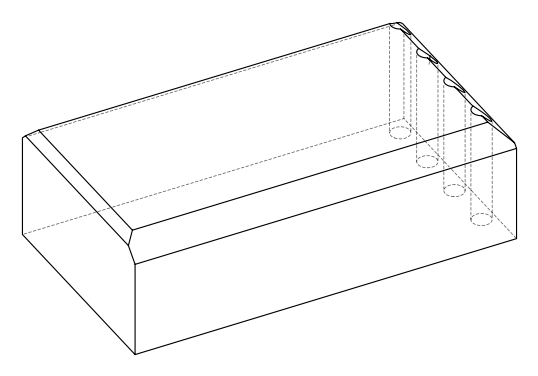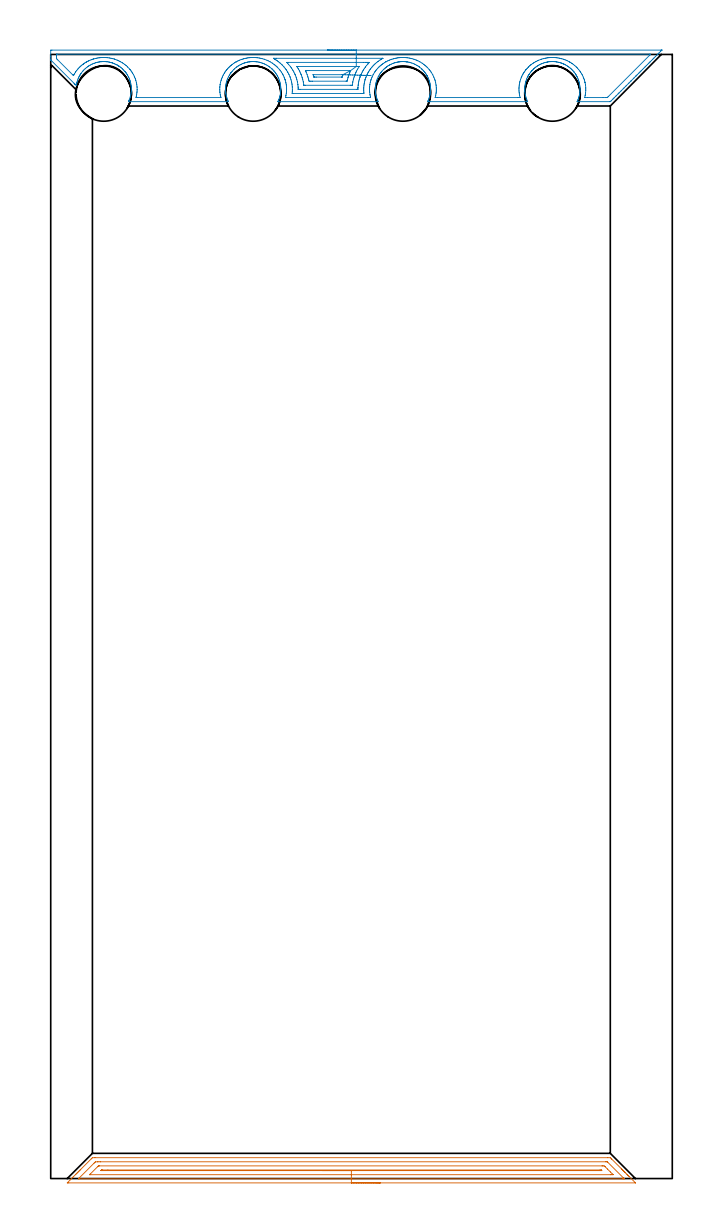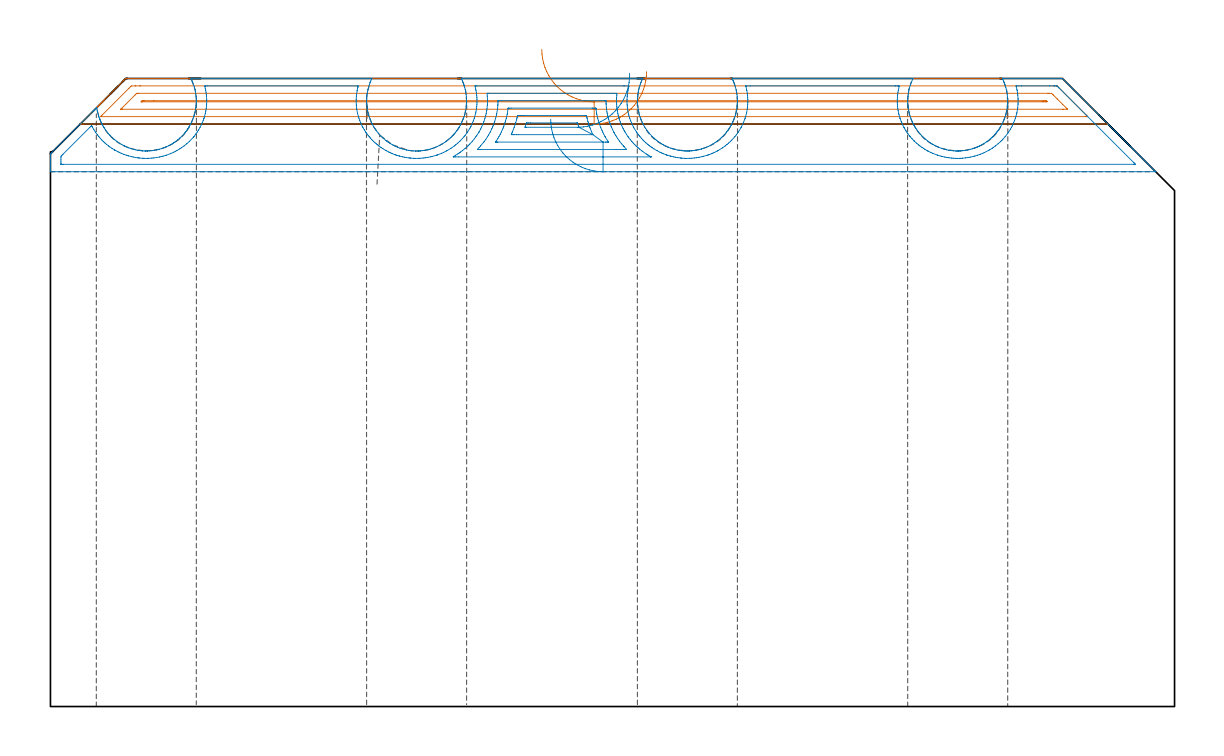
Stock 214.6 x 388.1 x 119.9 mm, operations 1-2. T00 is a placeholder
(PLAN: 20 operations, 13 tool changes, 63.3 min)
(1 AREA_MILL | FG_CHAMFER_SURFACE | UGT0205_001 | 6.16 min | 7796 mm3)
(2 AREA_MILL_1 | FG_CHAMFER_SURFACE_1 | UGT0205_001 | 9.46 min | 33619 mm3)
(3 AREA_MILL_2 | FG_CHAMFER_SURFACE_2 | UGT0205_001 | 18.08 min | 38503 mm3)
(4 AREA_MILL_3 | FG_CHAMFER_SURFACE_3 | UGT0205_001 | 24.58 min | 86144 mm3)
(5 SPOT_DRILL | STEP1HOLE | NXT0321_9005460120000 | 0.05 min | 59 mm3)
(6 SPOT_DRILL_1 | STEP1HOLE_1 | NXT0321_9005460120000 | 0.05 min | 61 mm3)
(7 SPOT_DRILL_2 | STEP1HOLE_2 | NXT0321_9005460120000 | 0.05 min | 63 mm3)
(8 SPOT_DRILL_3 | STEP1HOLE_3 | NXT0321_9005460120000 | 0.05 min | 60 mm3)
(9 DRILL_BLIND_HOLE_INTO_CENTER | STEP1HOLE | NXT0301_092 | 0.08 min | 1406 mm3)
(10 GUN_DRILL_THROUGH_HOLE | STEP1HOLE | UGT0307_009 | 0.61 min | 11638 mm3)
(11 DRILL_TO_ENLARGE_THROUGH_HOLE | STEP1HOLE | UGT0301_258 | 0.52 min | 19845 mm3)
(12 DRILL_BLIND_HOLE_INTO_CENTER_1 | STEP1HOLE_1 | NXT0301_092 | 0.08 min | 1412 mm3)
(13 GUN_DRILL_THROUGH_HOLE_1 | STEP1HOLE_1 | UGT0307_009 | 0.61 min | 11638 mm3)
(14 DRILL_TO_ENLARGE_THROUGH_HOLE_1 | STEP1HOLE_1 | UGT0301_258 | 0.52 min | 19893 mm3)
(15 DRILL_BLIND_HOLE_INTO_CENTER_2 | STEP1HOLE_2 | NXT0301_092 | 0.08 min | 1405 mm3)
(16 GUN_DRILL_THROUGH_HOLE_2 | STEP1HOLE_2 | UGT0307_009 | 0.61 min | 11639 mm3)
(17 DRILL_TO_ENLARGE_THROUGH_HOLE_2 | STEP1HOLE_2 | UGT0301_258 | 0.52 min | 19894 mm3)
(18 DRILL_BLIND_HOLE_INTO_CENTER_3 | STEP1HOLE_3 | NXT0301_092 | 0.08 min | 1404 mm3)
(19 GUN_DRILL_THROUGH_HOLE_3 | STEP1HOLE_3 | UGT0307_009 | 0.61 min | 11639 mm3)
(20 DRILL_TO_ENLARGE_THROUGH_HOLE_3 | STEP1HOLE_3 | UGT0301_258 | 0.52 min | 19891 mm3)
(TOOL UGT0205_001 | Chamfer Mill 20 x 3 x 45 deg. | D20 FL50 Z2)
(TOOL NXT0321_9005460120000 | NC Spot Drill, 142deg, 12mm, Carbide, Uncoated | D12 PA142 FL30 Z2)
(TOOL NXT0301_092 | Carbide Drill 12.1mm [860.1-1210-061A1-MM 2214] | D12.1 PA140 FL77 Z2)
(TOOL UGT0307_009 | Gun Drill 12 mm | D12 PA130 FL24 Z1)
(TOOL UGT0301_258 | Twist Drill 19.1 mm | D19.1 PA118 FL140 Z2)
(OP 1 AREA_MILL)
G17 G21 G94 G90
T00 M6
G54
G17 G0 G90 X113.8 Y-1.5 S1061 M3
G43 Z129.9 H0
Z121.2
G94 G1 X113.762 Z120.328 F250.
X113.648 Z119.464
X113.459 Z118.612
X113.197 Z117.78
X112.863 Z116.974
X112.46 Z116.2
X111.992 Z115.464
X111.461 Z114.772
X110.871 Z114.129
X110.228 Z113.54
X109.536 Z113.008
X108.8 Z112.54
X108.026 Z112.137
X107.22 Z111.803
X106.388 Z111.541
X105.537 Z111.352
X104.672 Z111.238
X103.8 Z111.2
X6.251
X5.883 Y-1.496 Z111.204
X5.707 Y-1.493 Z111.207
X6.777 Y-0.422 Z112.277
X7.562 Y0.363 Z113.061
X7.672 Y0.473 Z113.17
X8.566 Y1.367 Z114.065
X8.731 Y1.533 Z114.228
X8.893 Y1.694 Z114.391
X9.013 Y1.814 Z114.512
X9.17 Y1.972 Z114.667
X9.324 Y2.125 Z114.822
X9.46 Y2.261 Z114.959
X9.609 Y2.411 Z115.106
X9.754 Y2.556 Z115.253
X9.907 Y2.708 Z115.406
X10.048 Y2.85 Z115.546
X10.185 Y2.987 Z115.684
X10.354 Y3.155 Z115.853
X14. Y6.8 Z119.499
X14.378 Y7.175 Z119.875
X14.4 Y7.193 Z119.893
X15.273 Y7.2 Z119.9
X192.328
X193.2 Y7.193 Z119.893
X193.222 Y7.175 Z119.875
X193.601 Y6.8 Z119.499
X193.669 Y6.732 Z119.43
X197.113 Y3.289 Z115.985
X197.246 Y3.155 Z115.853
X197.415 Y2.987 Z115.684
X197.55 Y2.852 Z115.548
X197.693 Y2.708 Z115.406
X197.846 Y2.556 Z115.253
X197.991 Y2.411 Z115.106
X198.14 Y2.261 Z114.959
X198.276 Y2.125 Z114.822
X198.43 Y1.972 Z114.667
X198.924 Y1.476 Z114.176
X199.183 Y1.218 Z113.916
X199.307 Y1.094 Z113.791
X199.647 Y0.753 Z113.453
X201.766 Y-1.365 Z111.334
X201.866 Y-1.469 Z111.229
X201.883 Y-1.494 Z111.204
X201.866 Y-1.499 Z111.199
X103.8 Y-1.5 Z111.2
Y-0.086 Z112.614
X9.768 Y-0.085 Z112.615
X9.647 Y-0.083 Z112.617
X9.589 Y-0.08 Z112.62
X9.582 Y-0.078 Z112.622
X9.584 Y-0.074 Z112.626
X9.666 Y0.014 Z112.714
X9.756 Y0.106 Z112.806
X9.907 Y0.258 Z112.958
X14.981 Y5.33 Z118.03
X15.273 Y5.619 Z118.319
X15.43 Y5.768 Z118.468
X16.167 Y5.782 Z118.482
X16.307 Y5.784 Z118.484
X17.061 Y5.786 Z118.486
X17.2
X191.573
X191.95 Y5.783 Z118.483
X192.138 Y5.78 Z118.48
X192.157 Y5.779 Z118.479
X192.185 Y5.756 Z118.456
X192.241 Y5.706 Z118.406
X192.328 Y5.622 Z118.322
X197.693 Y0.257 Z112.957
X197.951 Y-0.006 Z112.694
X198.004 Y-0.063 Z112.637
X198.017 Y-0.08 Z112.62
X198.003 Y-0.081 Z112.619
X197.942 Y-0.083 Z112.617
X197.693 Y-0.085 Z112.615
X197.554 Y-0.086 Z112.614
X103.8
Y1.328 Z114.028
X13.692 Y1.329 Z114.029
X13.52 Y1.33 Z114.03
X13.484 Y1.332 Z114.032
X13.452 Y1.335 Z114.035
X13.467 Y1.359 Z114.059
X13.484 Y1.383 Z114.083
X13.559 Y1.46 Z114.16
X13.632 Y1.533 Z114.233
X16.167 Y4.068 Z116.768
X16.266 Y4.167 Z116.867
X16.425 Y4.322 Z117.022
X16.457 Y4.35 Z117.05
X16.471 Y4.361 Z117.061
X16.505 Y4.365 Z117.065
X16.644 Y4.368 Z117.068
X16.853 Y4.371 Z117.071
X190.331
X190.539 Y4.369 Z117.069
X190.748 Y4.366 Z117.066
X191.133 Y4.356 Z117.056
X191.331 Y4.167 Z116.867
X191.433 Y4.067 Z116.767
X192.212 Y3.289 Z115.989
X193.222 Y2.279 Z114.979
X193.965 Y1.533 Z114.233
X194.116 Y1.379 Z114.079
X194.151 Y1.332 Z114.032
X194.116 Y1.33 Z114.03
X193.43 Y1.329 Z114.029
X193.222 Y1.328 Z114.028
X103.8
Y2.743 Z115.443
X17.617
X17.442 Y2.744 Z115.444
X17.337 Y2.747 Z115.447
X17.314 Y2.749 Z115.449
X17.315 Y2.755 Z115.455
X17.341 Y2.787 Z115.487
X17.382 Y2.831 Z115.531
X17.456 Y2.901 Z115.601
X17.5 Y2.939 Z115.639
X17.564 Y2.95 Z115.65
X17.737 Y2.954 Z115.654
X17.955 Y2.956 Z115.656
X19.744 Y2.957 Z115.657
X189.645
X189.987 Y2.954 Z115.654
X190.087 Y2.95 Z115.65
X190.142 Y2.901 Z115.601
X190.197 Y2.848 Z115.548
X190.288 Y2.751 Z115.451
X190.197 Y2.747 Z115.447
X189.983 Y2.744 Z115.444
X189.645 Y2.743 Z115.443
X189.307
X103.8
X102.929 Z115.481
X102.064 Z115.595
X101.212 Z115.783
X100.38 Z116.046
X99.574 Z116.38
X98.8 Z116.782
X98.064 Z117.251
X97.372 Z117.782
X96.729 Z118.372
X96.14 Z119.015
X95.609 Z119.707
X95.14 Z120.443
X94.737 Z121.216
X94.403 Z122.022
X94.141 Z122.854
X93.952 Z123.706
X93.838 Z124.571
X93.8 Z125.443
G0 Z129.9
M5
M2
(OP 2 AREA_MILL_1, part 1 of 2)
G17 G21 G94 G90
T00 M6
G54
G17 G0 G90 X95.5 Y389.6 S1061 M3
G43 Z129.9 H0
Z112.1
G94 G1 X95.538 Z111.228 F250.
X95.652 Z110.364
X95.841 Z109.512
X96.103 Z108.68
X96.437 Z107.874
X96.84 Z107.1
X97.309 Z106.364
X97.84 Z105.672
X98.429 Z105.029
X99.072 Z104.44
X99.764 Z103.909
X100.5 Z103.44
X101.274 Z103.037
X102.08 Z102.703
X102.912 Z102.441
X103.764 Z102.252
X104.628 Z102.138
X105.5 Z102.1
X210.725
X210.986 Y389.596 Z102.103
X210.987 Z102.104
X210.986 Y389.586 Z102.113
X210.506 Y389.104 Z102.592
X209.97 Y388.569 Z103.13
X209.621 Y388.219 Z103.477
X209.108 Y387.708 Z103.992
X208.737 Y387.335 Z104.362
X208.247 Y386.847 Z104.853
X207.852 Y386.45 Z105.246
X207.385 Y385.985 Z105.715
X206.967 Y385.565 Z106.131
X206.82 Y385.42 Z106.279
X206.523 Y385.123 Z106.577
X206.082 Y384.681 Z107.016
X205.613 Y384.213 Z107.487
X205.198 Y383.796 Z107.901
X204.703 Y383.303 Z108.396
X204.313 Y382.912 Z108.786
X203.794 Y382.394 Z109.306
X203.428 Y382.027 Z109.67
X203.25 Y381.849 Z109.85
X203.079 Y381.679 Z110.021
X202.543 Y381.142 Z110.555
X202.357 Y380.957 Z110.743
X202.218 Y380.818 Z110.882
X202.101 Y380.7 Z110.997
X202.059 Y380.659 Z111.04
X201.356 Y379.956 Z111.744
X201.217 Y379.815 Z111.882
X201.167 Y379.766 Z111.932
X200.495 Y379.095 Z112.605
X200.332 Y378.931 Z112.766
X200.274 Y378.873 Z112.825
X199.633 Y378.233 Z113.467
X199.448 Y378.046 Z113.65
X198.772 Y377.372 Z114.328
X198.563 Y377.161 Z114.535
X197.911 Y376.511 Z115.189
X197.679 Y376.277 Z115.419
X197.05 Y375.65 Z116.05
X197.001 Y375.601 Z116.099
X196.794 Y375.392 Z116.304
X196.188 Y374.788 Z116.911
X196.108 Y374.708 Z116.991
X195.909 Y374.508 Z117.189
X195.327 Y373.927 Z117.773
X195.215 Y373.815 Z117.884
X195.025 Y373.623 Z118.073
X194.466 Y373.066 Z118.634
X194.323 Y372.922 Z118.776
X194.14 Y372.738 Z118.958
X193.604 Y372.204 Z119.496
X193.43 Y372.029 Z119.669
X193.225 Y371.829 Z119.866
X193.195 Y371.804 Z119.889
X192.985 Y371.8 Z119.9
X181.825
X181.741 Y371.805 Z119.891
X181.772 Y371.889 Z119.809
X181.825 Y372.006 Z119.694
X181.962 Y372.304 Z119.396
X182.081 Y372.597 Z119.103
X182.238 Y373.035 Z118.665
X182.376 Y373.478 Z118.222
X182.491 Y373.916 Z117.784
X182.585 Y374.358 Z117.342
X182.652 Y374.743 Z116.957
X182.705 Y375.238 Z116.462
X182.735 Y375.678 Z116.022
X182.744 Y376.119 Z115.581
X182.733 Y376.559 Z115.141
X182.702 Y376.999 Z114.701
X182.652 Y377.456 Z114.244
X182.577 Y377.879 Z113.821
X182.481 Y378.321 Z113.379
X182.365 Y378.76 Z112.94
X182.224 Y379.202 Z112.498
X182.058 Y379.64 Z112.06
X181.76 Y380.331 Z111.369
X181.66 Y380.52 Z111.179
X181.409 Y380.964 Z110.735
X181.379 Y381.012 Z110.687
X181.297 Y381.142 Z110.555
X181.167 Y381.352 Z110.347
X181.137 Y381.401 Z110.298
X180.868 Y381.79 Z109.909
X180.709 Y381.993 Z109.706
X180.674 Y382.038 Z109.661
X180.561 Y382.174 Z109.526
X180.471 Y382.281 Z109.418
X180.3 Y382.469 Z109.23
X179.976 Y382.825 Z108.874
X179.802 Y382.995 Z108.704
X179.622 Y383.161 Z108.538
X179.352 Y383.39 Z108.309
X179.084 Y383.616 Z108.082
X178.842 Y383.796 Z107.899
X178.794 Y383.832 Z107.863
X178.496 Y384.041 Z107.657
X178.192 Y384.234 Z107.464
X177.75 Y384.485 Z107.211
X177.376 Y384.681 Z107.019
X177.3 Y384.72 Z106.98
X177.077 Y384.824 Z106.876
X177.041 Y384.84 Z106.86
X176.93 Y384.888 Z106.811
X176.851 Y384.922 Z106.777
X176.469 Y385.064 Z106.63
X176.409 Y385.087 Z106.608
X176.136 Y385.178 Z106.521
X175.964 Y385.234 Z106.464
X175.517 Y385.359 Z106.341
X175.071 Y385.457 Z106.241
X174.684 Y385.523 Z106.171
X174.625 Y385.535 Z106.161
X174.179 Y385.593 Z106.106
X173.791 Y385.624 Z106.073
X173.733 Y385.629 Z106.068
X173.454 Y385.643 Z106.056
X173.446
X173.362 Y385.642 Z106.054
X173.147 Y385.645 Z106.053
X173.064 Z106.051
X172.898 Y385.637 Z106.053
X172.841 Y385.635 Z106.056
X172.394 Y385.608 Z106.09
X171.949 Y385.56 Z106.139
X171.588 Y385.501 Z106.193
X171.502 Y385.488 Z106.207
X171.113 Y385.407 Z106.285
X171.057 Y385.396 Z106.298
X170.935 Y385.367 Z106.332
X170.848 Y385.344 Z106.354
X170.666 Y385.296 Z106.398
X170.609 Y385.281 Z106.413
X170.165 Y385.144 Z106.552
X169.55 Y384.922 Z106.777
X169.273 Y384.801 Z106.899
X168.824 Y384.579 Z107.118
X168.521 Y384.414 Z107.284
X168.381 Y384.338 Z107.36
X168.224 Y384.239 Z107.457
X168.137 Y384.185 Z107.513
X167.907 Y384.042 Z107.657
X167.489 Y383.748 Z107.952
X167.128 Y383.461 Z108.238
X166.947 Y383.306 Z108.391
X166.776 Y383.16 Z108.537
X166.649 Y383.042 Z108.654
X166.597 Y382.994 Z108.703
X166.256 Y382.644 Z109.056
X166.054 Y382.421 Z109.278
X165.929 Y382.283 Z109.417
X165.705 Y382.013 Z109.687
X165.265 Y381.399 Z110.297
X165.162 Y381.239 Z110.46
X165.099 Y381.142 Z110.556
X165.031 Y381.034 Z110.66
X164.988 Y380.959 Z110.732
X164.948 Y380.894 Z110.803
X164.864 Y380.752 Z110.947
X164.813 Y380.666 Z111.033
X164.739 Y380.52 Z111.179
X164.613 Y380.258 Z111.441
X164.529 Y380.083 Z111.616
X164.339 Y379.64 Z112.059
X164.176 Y379.202 Z112.498
X164.035 Y378.76 Z112.94
X163.921 Y378.353 Z113.347
X163.824 Y377.879 Z113.821
X163.751 Y377.44 Z114.26
X163.698 Y376.999 Z114.701
X163.667 Y376.559 Z115.141
X163.655 Y376.119 Z115.581
X163.665 Y375.678 Z116.022
X163.694 Y375.238 Z116.462
X163.745 Y374.797 Z116.903
X163.817 Y374.358 Z117.342
X163.921 Y373.847 Z117.853
X164.023 Y373.478 Z118.222
X164.162 Y373.035 Z118.665
X164.326 Y372.597 Z119.103
X164.598 Y371.959 Z119.737
X164.65 Y371.828 Z119.866
X164.658 Y371.804 Z119.89
X164.418 Y371.8 Z119.9
X130.942
X130.142 Y371.806 Z119.892
X130.297 Y372.158 Z119.54
X130.342 Y372.26 Z119.439
X130.478 Y372.597 Z119.103
X130.638 Y373.035 Z118.664
X130.775 Y373.477 Z118.222
X130.92 Y374.024 Z117.676
X130.985 Y374.358 Z117.342
X131.055 Y374.797 Z116.903
X131.106 Y375.238 Z116.462
X131.135 Y375.678 Z116.022
X131.145 Y376.119 Z115.581
X131.133 Y376.559 Z115.141
X131.102 Y376.999 Z114.701
X131.049 Y377.44 Z114.26
X130.978 Y377.879 Z113.821
X130.92 Y378.176 Z113.524
X130.847 Y378.469 Z113.231
X130.766 Y378.76 Z112.94
X130.624 Y379.202 Z112.498
X130.461 Y379.64 Z112.06
X130.271 Y380.083 Z111.617
X130.062 Y380.521 Z111.179
X130.049 Y380.546 Z111.154
X130.028 Y380.586 Z111.113
X129.994 Y380.645 Z111.053
X129.961 Y380.7 Z110.995
X129.846 Y380.901 Z110.797
X129.791 Y380.996 Z110.702
X129.534 Y381.4 Z110.298
X129.404 Y381.585 Z110.115
X129.321 Y381.701 Z109.998
X129.136 Y381.96 Z109.738
X129.083 Y382.027 Z109.669
X129.008 Y382.123 Z109.576
X128.859 Y382.299 Z109.401
X128.703 Y382.469 Z109.227
X128.565 Y382.622 Z109.076
X128.346 Y382.851 Z108.849
X128.244 Y382.956 Z108.744
X128.136 Y383.06 Z108.64
X128.024 Y383.162 Z108.538
X127.352 Y383.717 Z107.982
X127.245 Y383.796 Z107.902
X127.127 Y383.883 Z107.816
X126.954 Y384.003 Z107.697
X126.897 Y384.042 Z107.658
X126.579 Y384.239 Z107.459
X126.46 Y384.313 Z107.385
X126.018 Y384.559 Z107.141
X125.568 Y384.78 Z106.916
X125.25 Y384.922 Z106.777
X124.677 Y385.132 Z106.567
X124.247 Y385.266 Z106.431
X124.232 Y385.27 Z106.426
X123.897 Y385.359 Z106.339
X123.8 Y385.383 Z106.312
X123.785 Y385.387 Z106.308
X123.339 Y385.481 Z106.216
X123.067 Y385.526 Z106.172
X122.908 Y385.55 Z106.145
X122.893 Y385.553 Z106.143
X122.797 Y385.565 Z106.134
X122.469 Y385.601 Z106.095
X122.447 Y385.603 Z106.093
X122.015 Y385.634 Z106.059
X122.001 Y385.635 Z106.058
X121.833 Y385.644 Z106.054
X121.591 Y385.643 Z106.052
X121.387 Z106.054
X121.307 Y385.64 Z106.058
X121.122 Y385.63 Z106.063
X121.109 Z106.064
X120.662 Y385.594 Z106.099
X120.49 Y385.575 Z106.123
X120.414 Y385.565 Z106.133
X120.229 Y385.541 Z106.153
X120.217 Y385.539 Z106.154
X119.946 Y385.495 Z106.203
X119.77 Y385.465 Z106.233
X119.325 Y385.367 Z106.33
X118.877 Y385.246 Z106.452
X118.771 Y385.211 Z106.486
X118.433 Y385.103 Z106.596
X117.95 Y384.921 Z106.776
X117.541 Y384.737 Z106.959
X117.092 Y384.509 Z107.189
X116.935 Y384.421 Z107.279
X116.649 Y384.26 Z107.44
X116.361 Y384.076 Z107.622
X116.306 Y384.041 Z107.657
X116.064 Y383.865 Z107.832
X115.968 Y383.796 Z107.901
X115.757 Y383.645 Z108.055
X115.588 Y383.501 Z108.194
X115.468 Y383.403 Z108.296
X115.326 Y383.283 Z108.415
X115.236 Y383.206 Z108.49
X115.181 Y383.161 Z108.537
X115.171 Y383.152 Z108.547
X114.865 Y382.863 Z108.835
X114.334 Y382.281 Z109.418
X114.278 Y382.213 Z109.485
X114.126 Y382.027 Z109.669
X113.973 Y381.842 Z109.857
X113.664 Y381.401 Z110.299
X113.391 Y380.964 Z110.735
X113.139 Y380.52 Z111.179
X113.081 Y380.412 Z111.288
X112.743 Y379.64 Z112.06
X112.576 Y379.202 Z112.498
X112.435 Y378.76 Z112.94
X112.319 Y378.321 Z113.379
X112.221 Y377.879 Z113.821
X112.189 Y377.715 Z113.985
X112.102 Y376.999 Z114.701
X112.067 Y376.559 Z115.141
X112.055 Y376.119 Z115.581
X112.065 Y375.678 Z116.022
X112.094 Y375.238 Z116.462
X112.136 Y374.861 Z116.839
X112.189 Y374.485 Z117.215
X112.213 Y374.358 Z117.342
X112.309 Y373.916 Z117.784
X112.424 Y373.478 Z118.222
X112.562 Y373.035 Z118.665
X112.723 Y372.597 Z119.103
X112.887 Y372.198 Z119.502
X113.059 Y371.807 Z119.893
X112.195 Y371.8 Z119.9
X78.719
X78.443 Y371.805 Z119.89
X78.453 Y371.832 Z119.863
X78.528 Y372.013 Z119.685
X78.65 Y372.278 Z119.421
X78.685 Y372.364 Z119.335
X78.779 Y372.597 Z119.103
X78.938 Y373.035 Z118.664
X78.983 Y373.181 Z118.519
X79.077 Y373.477 Z118.222
X79.188 Y373.884 Z117.816
X79.284 Y374.358 Z117.342
X79.355 Y374.797 Z116.903
X79.406 Y375.238 Z116.462
X79.435 Y375.678 Z116.022
X79.444 Y376.119 Z115.581
X79.433 Y376.559 Z115.141
X79.402 Y376.999 Z114.701
X79.349 Y377.44 Z114.26
X79.277 Y377.879 Z113.821
X79.188 Y378.316 Z113.384
X79.065 Y378.76 Z112.94
X78.924 Y379.202 Z112.498
X78.761 Y379.64 Z112.06
X78.686 Y379.815 Z111.884
X78.571 Y380.083 Z111.617
X78.361 Y380.52 Z111.179
X78.296 Y380.648 Z111.052
X78.074 Y381.028 Z110.672
X77.975 Y381.181 Z110.518
X77.834 Y381.4 Z110.297
X77.596 Y381.732 Z109.964
X77.4 Y382.007 Z109.693
X77.292 Y382.143 Z109.556
X77.175 Y382.281 Z109.418
X77.083 Y382.382 Z109.316
X77.002 Y382.469 Z109.227
X76.849 Y382.639 Z109.061
X76.836 Y382.653 Z109.047
X76.512 Y382.986 Z108.712
X76.42 Y383.075 Z108.623
X76.324 Y383.161 Z108.537
X75.62 Y383.741 Z107.958
X75.411 Y383.895 Z107.804
X75.197 Y384.041 Z107.657
X74.728 Y384.332 Z107.366
X74.286 Y384.574 Z107.123
X73.837 Y384.796 Z106.902
X73.55 Y384.922 Z106.777
X73.315 Y385.008 Z106.691
X72.945 Y385.142 Z106.556
X72.5 Y385.279 Z106.416
X72.24 Y385.348 Z106.351
X72.096 Y385.384 Z106.312
X72.053 Y385.394 Z106.3
X72.024 Y385.399 Z106.293
X71.607 Y385.487 Z106.21
X71.161 Y385.559 Z106.14
X71.156
X70.715 Y385.607 Z106.09
X70.624 Y385.612 Z106.082
X70.535 Y385.617 Z106.074
X70.269 Y385.636 Z106.055
X70.239 Y385.637 Z106.054
X70.157 Y385.641 Z106.052
X69.746 Y385.646
X69.711
X69.377 Y385.629 Z106.067
X68.93 Y385.591 Z106.103
X68.656 Y385.559 Z106.14
X68.485 Y385.535 Z106.159
X68.453 Y385.529 Z106.164
X68.038 Y385.46 Z106.239
X67.928 Y385.435 Z106.264
X67.593 Y385.361 Z106.339
X67.145 Y385.237 Z106.461
X66.929 Y385.166 Z106.532
X66.701 Y385.091 Z106.604
X66.25 Y384.922 Z106.777
X65.809 Y384.722 Z106.977
X65.643 Y384.637 Z107.062
X65.36 Y384.491 Z107.206
X64.917 Y384.24 Z107.458
X64.825 Y384.181 Z107.518
X64.606 Y384.041 Z107.656
X64.436 Y383.917 Z107.779
X64.269 Y383.796 Z107.901
X64.146 Y383.707 Z107.991
X64.025 Y383.619 Z108.078
X63.481 Y383.161 Z108.537
X63.219 Y382.912 Z108.784
X63.133 Y382.831 Z108.866
X62.634 Y382.281 Z109.418
X62.241 Y381.801 Z109.899
X62.19 Y381.727 Z109.973
X62.092 Y381.585 Z110.112
X61.964 Y381.4 Z110.298
X61.691 Y380.964 Z110.735
X61.439 Y380.521 Z111.179
X61.349 Y380.35 Z111.35
X61.042 Y379.64 Z112.06
X60.876 Y379.202 Z112.498
X60.735 Y378.76 Z112.94
X60.619 Y378.321 Z113.379
X60.523 Y377.879 Z113.821
X60.458 Y377.516 Z114.184
X60.399 Y376.999 Z114.701
X60.367 Y376.559 Z115.141
X60.356 Y376.119 Z115.581
X60.365 Y375.678 Z116.022
X60.393 Y375.238 Z116.462
X60.422 Y374.961 Z116.739
X60.458 Y374.684 Z117.016
X60.515 Y374.358 Z117.342
X60.609 Y373.916 Z117.784
X60.724 Y373.478 Z118.222
X60.862 Y373.035 Z118.665
X61.018 Y372.597 Z119.103
X61.144 Y372.289 Z119.411
X61.312 Y371.93 Z119.77
X61.344 Y371.853 Z119.845
X61.359 Y371.805 Z119.892
X61.312 Y371.8 Z119.9
X26.943
X26.841 Y371.806 Z119.892
X26.887 Y371.924 Z119.775
X26.943 Y372.052 Z119.648
X27.074 Y372.337 Z119.363
X27.177 Y372.597 Z119.103
X27.456 Y373.393 Z118.307
X27.48 Y373.478 Z118.222
X27.591 Y373.916 Z117.784
X27.684 Y374.357 Z117.343
X27.755 Y374.797 Z116.903
X27.806 Y375.238 Z116.462
X27.835 Y375.678 Z116.022
X27.845 Y376.119 Z115.581
X27.833 Y376.559 Z115.141
X27.802 Y376.999 Z114.701
X27.749 Y377.44 Z114.26
X27.676 Y377.879 Z113.821
X27.582 Y378.321 Z113.379
X27.47 Y378.76 Z112.94
X27.39 Y379.004 Z112.696
X27.317 Y379.225 Z112.474
X27.162 Y379.64 Z112.059
X26.971 Y380.082 Z111.616
X26.885 Y380.258 Z111.439
X26.757 Y380.52 Z111.178
X26.564 Y380.88 Z110.819
X26.497 Y380.991 Z110.708
X26.485 Y381.011 Z110.688
X26.468 Y381.037 Z110.658
X26.406 Y381.142 Z110.557
X26.239 Y381.401 Z110.298
X26.199 Y381.457 Z110.243
X26.107 Y381.585 Z110.111
X26.006 Y381.728 Z109.971
X25.963 Y381.789 Z109.91
X25.902 Y381.869 Z109.831
X25.779 Y382.027 Z109.669
X25.672 Y382.167 Z109.531
X25.604 Y382.247 Z109.453
X25.575 Y382.281 Z109.418
X25.185 Y382.703 Z108.995
X24.78 Y383.112 Z108.587
X24.726 Y383.161 Z108.538
X24.711 Y383.173 Z108.526
X24.312 Y383.508 Z108.191
X23.888 Y383.839 Z107.858
X23.819 Y383.888 Z107.808
X23.744 Y383.942 Z107.756
X23.671 Y383.992 Z107.707
X23.597 Y384.041 Z107.657
X23.514 Y384.091 Z107.606
X23.372 Y384.176 Z107.519
X23.028 Y384.386 Z107.311
X22.996 Y384.405 Z107.291
X22.926 Y384.442 Z107.254
X22.553 Y384.641 Z107.058
X22.105 Y384.854 Z106.843
X22.033 Y384.885 Z106.812
X21.952 Y384.922 Z106.777
X21.811 Y384.976 Z106.724
X21.584 Y385.059 Z106.635
X21.232 Y385.182 Z106.517
X21.213 Y385.188 Z106.511
X20.819 Y385.303 Z106.396
X20.768 Y385.318 Z106.382
X20.321 Y385.427 Z106.272
X20.248 Y385.44 Z106.257
X19.875 Y385.512 Z106.187
X19.429 Y385.576 Z106.121
X19.355 Y385.582 Z106.113
X18.983 Y385.619 Z106.078
X18.537 Y385.642 Z106.057
X18.532 Z106.058
X18.463 Y385.641 Z106.054
X18.21 Z106.053
X18.091 Y385.642 Z106.054
X18.037 Y385.639 Z106.058
X17.645 Y385.622 Z106.077
X17.57 Y385.614 Z106.082
X17.487 Y385.607 Z106.091
X17.393 Y385.599 Z106.101
X17.198 Y385.58 Z106.118
X16.753 Y385.517 Z106.181
X16.677 Y385.503 Z106.195
X16.306 Y385.432 Z106.266
X15.861 Y385.325 Z106.371
X15.413 Y385.194 Z106.503
X14.969 Y385.043 Z106.654
X14.892 Y385.014 Z106.684
X14.651 Y384.922 Z106.777
X14.297 Y384.756 Z106.938
X14.133 Y384.681 Z107.015
X14.077 Y384.655 Z107.041
X13.999 Y384.614 Z107.082
X13.628 Y384.419 Z107.28
X13.185 Y384.161 Z107.538
X13.003 Y384.042 Z107.658
X12.644 Y383.786 Z107.914
X12.293 Y383.517 Z108.181
X11.882 Y383.161 Z108.537
X11.401 Y382.696 Z109.003
X11.321 Y382.605 Z109.093
X11.202 Y382.469 Z109.227
X11.034 Y382.28 Z109.417
X10.509 Y381.616 Z110.081
X10.361 Y381.4 Z110.298
X10.262 Y381.24 Z110.459
X10.202 Y381.142 Z110.554
X10.131 Y381.028 Z110.671
X10.091 Y380.964 Z110.735
X10.022 Y380.841 Z110.858
X9.945 Y380.7 Z110.995
X9.844 Y380.519 Z111.178
X9.833 Y380.499 Z111.199
X9.713 Y380.258 Z111.439
X9.617 Y380.069 Z111.629
X9.536 Y379.874 Z111.826
X9.438 Y379.64 Z112.06
X9.276 Y379.202 Z112.498
X9.245 Y379.107 Z112.593
X9.135 Y378.76 Z112.94
X9.019 Y378.321 Z113.379
X8.993 Y378.203 Z113.497
X8.924 Y377.879 Z113.82
X8.873 Y377.604 Z114.095
X8.842 Y377.442 Z114.255
X8.825 Y377.374 Z114.32
X8.549 Y377.65 Z114.049
X8.345 Y377.854 Z113.845
X8.3 Y377.899 Z113.799
X8.257 Y377.942 Z113.757
X8.048 Y378.152 Z113.547
X0.311 Y385.888 Z105.81
X0.19 Y386.008 Z105.688
X0.014 Y386.188 Z105.51
X0.003 Y386.205 Z105.493
X0.001 Y386.229 Z105.47
X0. Y386.239 Z105.46
Y387.335 Z104.36
Y389.425 Z102.272
X0.002 Y389.591 Z102.105
X0.413 Y389.6 Z102.1
X105.5
Y388.186 Z103.514
X206.82 Y388.185 Z103.515
X206.856 Y388.184 Z103.516
X207.11 Y388.171 Z103.529
X207.082 Y388.139 Z103.561
X206.995 Y388.047 Z103.653
X206.909 Y387.959 Z103.741
X206.82 Y387.87 Z103.83
X192.537 Y373.587 Z118.113
X192.332 Y373.385 Z118.315
X192.23 Y373.288 Z118.412
X192.17 Y373.231 Z118.469
X192.073 Y373.221 Z118.479
X191.645 Y373.215 Z118.485
X191.61
X190.752 Y373.214 Z118.486
X185.362
X184.503 Y373.216 Z118.484
X184.467 Y373.217 Z118.483
X184.353 Y373.225 Z118.475
Y373.249 Z118.451
X184.354 Y373.258 Z118.442
X184.503 Y373.869 Z117.831
X184.555 Y374.116 Z117.584
X184.628 Y374.575 Z117.125
X184.67 Y374.95 Z116.75
X184.724 Y375.616 Z116.084
X184.729 Y375.834 Z115.866
X184.728 Y376.496 Z115.204
X184.714 Y376.719 Z114.981
X184.653 Y377.455 Z114.245
X184.631 Y377.604 Z114.096
X184.503 Y378.326 Z113.374
X184.468 Y378.488 Z113.212
X184.458 Y378.533 Z113.167
X184.322 Y379.014 Z112.686
X184.21 Y379.373 Z112.327
X184.059 Y379.814 Z111.886
X183.872 Y380.258 Z111.442
X183.61 Y380.859 Z110.841
X183.457 Y381.142 Z110.558
X183.269 Y381.481 Z110.219
X182.919 Y382.027 Z109.673
X182.718 Y382.32 Z109.38
X182.256 Y382.912 Z108.788
X181.825 Y383.401 Z108.299
X181.633 Y383.605 Z108.095
X181.44 Y383.796 Z107.904
X180.932 Y384.248 Z107.452
X180.401 Y384.681 Z107.019
X180.04 Y384.942 Z106.758
X179.824 Y385.091 Z106.609
X179.287 Y385.426 Z106.274
X179.109 Y385.528 Z106.172
X179.04 Y385.565 Z106.135
X178.254 Y385.961 Z105.739
X177.986 Y386.081 Z105.619
X177.557 Y386.257 Z105.443
X177.362 Y386.327 Z105.373
X177.002 Y386.45 Z105.25
X176.469 Y386.607 Z105.093
X176.249 Y386.668 Z105.032
X175.576 Y386.819 Z104.881
X175.123 Y386.9 Z104.8
X174.684 Y386.959 Z104.741
X174.113 Y387.016 Z104.684
X173.791 Y387.042 Z104.658
X173.688 Y387.049 Z104.651
X173.659 Y387.05 Z104.65
X173.048 Y387.059 Z104.641
X173.02
X172.898 Y387.053 Z104.647
X172.325 Y387.018 Z104.682
X172.006 Y386.99 Z104.71
X171.517 Y386.934 Z104.766
X171.113 Y386.871 Z104.829
X170.757 Y386.803 Z104.897
X170.22 Y386.681 Z105.019
X170.035 Y386.634 Z105.066
X169.392 Y386.45 Z105.25
X169.297 Y386.419 Z105.281
X168.435 Y386.09 Z105.61
X168.072 Y385.925 Z105.775
X167.542 Y385.664 Z106.036
X167.477 Y385.63 Z106.07
X167.361 Y385.565 Z106.135
X166.916 Y385.301 Z106.399
X166.649 Y385.134 Z106.566
X166.377 Y384.951 Z106.749
X165.996 Y384.681 Z107.019
X165.861 Y384.578 Z107.122
X165.757 Y384.495 Z107.205
X165.377 Y384.173 Z107.527
X164.954 Y383.796 Z107.904
X164.908 Y383.752 Z107.948
X164.864 Y383.708 Z107.992
X164.48 Y383.292 Z108.408
X164.138 Y382.912 Z108.788
X164.061 Y382.823 Z108.877
X163.971 Y382.712 Z108.988
X163.683 Y382.312 Z109.388
X163.483 Y382.027 Z109.673
X163.324 Y381.784 Z109.916
X163.079 Y381.397 Z110.303
X162.986 Y381.234 Z110.466
X162.938 Y381.142 Z110.558
X162.694 Y380.639 Z111.061
X162.524 Y380.258 Z111.442
X162.423 Y380.022 Z111.678
X162.186 Y379.391 Z112.309
X162.181 Y379.377 Z112.323
X161.986 Y378.686 Z113.014
X161.938 Y378.488 Z113.212
X161.832 Y377.954 Z113.746
X161.774 Y377.604 Z114.096
X161.722 Y377.178 Z114.522
X161.686 Y376.719 Z114.981
X161.67 Y376.345 Z115.355
X161.671 Y375.834 Z115.866
X161.687 Y375.444 Z116.256
X161.731 Y374.95 Z116.75
X161.795 Y374.452 Z117.248
X161.866 Y374.065 Z117.635
X162.016 Y373.349 Z118.351
X162.033 Y373.221 Z118.479
X161.937 Y373.219 Z118.481
X161.723 Y373.216 Z118.484
X161.293 Y373.214 Z118.486
X161.259
X133.586
X132.776 Y373.221 Z118.479
X132.752 Y373.223 Z118.477
X132.756 Y373.249 Z118.451
X132.768 Y373.31 Z118.39
X132.906 Y373.888 Z117.812
X132.939 Y374.065 Z117.635
X133.034 Y374.646 Z117.054
X133.069 Y374.95 Z116.75
X133.113 Y375.453 Z116.247
X133.129 Y375.834 Z115.866
X133.131 Y376.319 Z115.381
X133.114 Y376.719 Z114.981
X133.07 Y377.264 Z114.436
X133.026 Y377.604 Z114.096
X132.908 Y378.309 Z113.391
X132.865 Y378.488 Z113.212
X132.727 Y379.035 Z112.665
X132.619 Y379.373 Z112.327
X132.566 Y379.533 Z112.167
X132.276 Y380.258 Z111.442
X131.906 Y381.072 Z110.628
X131.866 Y381.142 Z110.558
X131.834 Y381.198 Z110.502
X131.317 Y382.027 Z109.673
X130.942 Y382.556 Z109.144
X130.661 Y382.912 Z108.788
X130.049 Y383.584 Z108.116
X129.841 Y383.796 Z107.904
X129.481 Y384.122 Z107.578
X129.156 Y384.395 Z107.305
X128.803 Y384.681 Z107.019
X128.264 Y385.065 Z106.635
X127.439 Y385.565 Z106.135
X127.371 Y385.605 Z106.095
X127.281 Y385.654 Z106.046
X126.736 Y385.922 Z105.778
X126.478 Y386.039 Z105.661
X126.164 Y386.173 Z105.527
X125.68 Y386.357 Z105.343
X125.586 Y386.389 Z105.311
X125.401 Y386.45 Z105.25
X124.693 Y386.652 Z105.048
X124.416 Y386.724 Z104.976
X123.8 Y386.852 Z104.848
X123.316 Y386.93 Z104.77
X122.908 Y386.978 Z104.722
X122.323 Y387.03 Z104.67
X122.015 Y387.047 Z104.653
X121.404 Y387.056 Z104.644
X121.292
X121.264
X121.122 Y387.048 Z104.652
X120.559 Y387.008 Z104.692
X120.401 Y386.994 Z104.706
X120.229 Y386.974 Z104.726
X119.763 Y386.913 Z104.787
X119.337 Y386.84 Z104.861
X119.011 Y386.773 Z104.927
X118.444 Y386.637 Z105.063
X118.296 Y386.597 Z105.103
X117.793 Y386.45 Z105.25
X117.61 Y386.392 Z105.308
X117.585 Y386.383 Z105.317
X117.551 Y386.371 Z105.329
X116.966 Y386.146 Z105.554
X116.659 Y386.009 Z105.691
X116.38 Y385.882 Z105.818
X115.778 Y385.578 Z106.122
X115.766 Y385.571 Z106.129
X115.757 Y385.565 Z106.135
X115.207 Y385.235 Z106.465
X114.873 Y385.019 Z106.681
X114.674 Y384.879 Z106.821
X114.403 Y384.681 Z107.019
X114.167 Y384.496 Z107.204
X113.981 Y384.345 Z107.355
X113.684 Y384.09 Z107.61
X113.364 Y383.796 Z107.904
X113.224 Y383.661 Z108.039
X113.088 Y383.521 Z108.179
X112.798 Y383.198 Z108.502
X112.547 Y382.912 Z108.788
X112.388 Y382.721 Z108.979
X112.195 Y382.481 Z109.219
X112.007 Y382.213 Z109.487
X111.882 Y382.027 Z109.673
X111.382 Y381.221 Z110.479
X111.303 Y381.08 Z110.62
X111.042 Y380.516 Z111.184
X110.929 Y380.258 Z111.442
X110.778 Y379.893 Z111.807
X110.588 Y379.373 Z112.327
X110.543 Y379.241 Z112.459
X110.41 Y378.795 Z112.905
X110.347 Y378.55 Z113.15
X110.334 Y378.488 Z113.212
X110.203 Y377.809 Z113.891
X110.175 Y377.604 Z114.096
X110.108 Y377.018 Z114.682
X110.086 Y376.719 Z114.981
X110.066 Y376.175 Z115.525
X110.071 Y375.834 Z115.866
X110.099 Y375.258 Z116.442
X110.13 Y374.95 Z116.75
X110.222 Y374.252 Z117.448
X110.261 Y374.065 Z117.635
X110.41 Y373.4 Z118.3
X110.425 Y373.304 Z118.396
X110.41 Y373.221 Z118.479
X110.37 Y373.22 Z118.48
X109.517 Y373.214 Z118.486
X109.483
X81.408 Y373.215 Z118.485
X81.207 Y373.216 Z118.484
X81.107 Y373.219 Z118.481
X81.065 Y373.221 Z118.479
X81.059 Y373.241 Z118.459
X81.19 Y373.829 Z117.871
X81.235 Y374.065 Z117.635
X81.323 Y374.581 Z117.119
X81.369 Y374.95 Z116.75
X81.408 Y375.382 Z116.318
X81.429 Y375.834 Z115.866
X81.43 Y376.309 Z115.391
X81.414 Y376.719 Z114.981
X81.379 Y377.179 Z114.521
X81.326 Y377.604 Z114.096
X81.223 Y378.219 Z113.481
X81.163 Y378.488 Z113.212
X80.951 Y379.274 Z112.426
X80.92 Y379.373 Z112.327
X80.905 Y379.419 Z112.281
X80.712 Y379.927 Z111.773
X80.576 Y380.258 Z111.442
X80.276 Y380.926 Z110.774
X80.161 Y381.142 Z110.558
X80.058 Y381.329 Z110.371
X79.617 Y382.027 Z109.673
X79.166 Y382.658 Z109.042
X78.961 Y382.912 Z108.788
X78.273 Y383.664 Z108.036
X78.141 Y383.796 Z107.904
X77.742 Y384.154 Z107.546
X77.38 Y384.457 Z107.243
X77.102 Y384.681 Z107.019
X76.488 Y385.114 Z106.586
X75.733 Y385.565 Z106.135
X75.595 Y385.64 Z106.06
X75.052 Y385.913 Z105.787
X74.702 Y386.073 Z105.627
X73.861 Y386.399 Z105.301
X73.809 Y386.416 Z105.284
X73.705 Y386.45 Z105.25
X72.917 Y386.672 Z105.028
X72.618 Y386.746 Z104.954
X72.024 Y386.865 Z104.835
X71.527 Y386.943 Z104.757
X71.131 Y386.986 Z104.714
X70.54 Y387.036 Z104.664
X70.239 Y387.051 Z104.649
X69.63 Y387.053 Z104.647
X69.346 Y387.04 Z104.66
X68.79 Y387.001 Z104.699
X68.629 Y386.986 Z104.714
X68.453 Y386.965 Z104.735
X67.997 Y386.902 Z104.798
X67.561 Y386.826 Z104.874
X67.248 Y386.76 Z104.94
X66.668 Y386.617 Z105.083
X66.536 Y386.581 Z105.119
X66.092 Y386.45 Z105.25
X65.853 Y386.373 Z105.327
X65.82 Y386.362 Z105.338
X65.775 Y386.345 Z105.355
X65.212 Y386.123 Z105.577
X64.883 Y385.974 Z105.726
X64.603 Y385.842 Z105.858
X64.059 Y385.565 Z106.135
X64.005 Y385.536 Z106.164
X63.99 Y385.527 Z106.173
X63.46 Y385.206 Z106.494
X63.097 Y384.964 Z106.736
X62.707 Y384.681 Z107.019
X62.426 Y384.462 Z107.238
X62.205 Y384.281 Z107.419
X61.943 Y384.055 Z107.645
X61.665 Y383.796 Z107.904
X61.487 Y383.623 Z108.077
X61.312 Y383.44 Z108.26
X61.062 Y383.159 Z108.541
X60.849 Y382.912 Z108.788
X60.656 Y382.677 Z109.023
X60.419 Y382.378 Z109.322
X60.274 Y382.171 Z109.529
X60.18 Y382.027 Z109.673
X59.93 Y381.627 Z110.073
X59.645 Y381.142 Z110.558
X59.526 Y380.933 Z110.767
X59.315 Y380.467 Z111.233
X59.226 Y380.258 Z111.442
X59.057 Y379.839 Z111.861
X58.89 Y379.373 Z112.327
X58.828 Y379.181 Z112.519
X58.634 Y378.498 Z113.202
X58.49 Y377.746 Z113.954
X58.471 Y377.604 Z114.096
X58.4 Y376.951 Z114.749
X58.386 Y376.719 Z114.981
X58.365 Y376.101 Z115.599
X58.371 Y375.834 Z115.866
X58.402 Y375.179 Z116.521
X58.428 Y374.95 Z116.75
X58.537 Y374.161 Z117.539
X58.556 Y374.065 Z117.635
X58.634 Y373.697 Z118.003
X58.701 Y373.434 Z118.266
X58.707 Y373.409 Z118.291
X58.723 Y373.342 Z118.358
X58.736 Y373.276 Z118.424
X58.745 Y373.22 Z118.48
X58.6 Y373.214 Z118.486
X30.033
X29.644 Y373.219 Z118.481
X29.46 Y373.221 Z118.479
X29.478 Y373.306 Z118.394
X29.558 Y373.685 Z118.015
X29.634 Y374.065 Z117.635
X29.699 Y374.43 Z117.27
X29.769 Y374.95 Z116.75
X29.797 Y375.218 Z116.482
X29.829 Y375.834 Z115.866
X29.835 Y376.065 Z115.635
X29.814 Y376.719 Z114.981
X29.798 Y376.986 Z114.714
X29.726 Y377.604 Z114.096
X29.662 Y378.006 Z113.694
X29.558 Y378.488 Z113.212
X29.386 Y379.164 Z112.536
X29.32 Y379.373 Z112.327
X29.283 Y379.481 Z112.219
X29.175 Y379.784 Z111.916
X28.977 Y380.258 Z111.442
X28.832 Y380.597 Z111.103
X28.552 Y381.142 Z110.558
X28.282 Y381.624 Z110.076
X28.022 Y382.027 Z109.673
X27.758 Y382.397 Z109.303
X27.39 Y382.892 Z108.808
X27.373 Y382.912 Z108.788
X27.282 Y383.018 Z108.682
X26.542 Y383.796 Z107.904
X26.497 Y383.841 Z107.859
X26.014 Y384.275 Z107.425
X25.604 Y384.604 Z107.096
X25.503 Y384.681 Z107.019
X25.044 Y385.011 Z106.689
X24.711 Y385.22 Z106.48
X24.13 Y385.565 Z106.135
X23.819 Y385.73 Z105.97
X23.479 Y385.902 Z105.798
X22.926 Y386.15 Z105.55
X22.115 Y386.45 Z105.25
X22.033 Y386.477 Z105.223
X21.993 Y386.49 Z105.21
X21.49 Y386.629 Z105.071
X21.141 Y386.716 Z104.984
X20.793 Y386.795 Z104.905
X20.248 Y386.895 Z104.805
X19.724 Y386.969 Z104.731
X19.355 Y387.005 Z104.695
X18.757 Y387.043 Z104.657
X18.463 Y387.05 Z104.65
X17.859 Y387.048 Z104.652
X17.808 Y387.047 Z104.653
X17.779 Y387.046 Z104.654
X17.742 Y387.044 Z104.656
X17.57 Y387.031 Z104.669
X17.029 Y386.986 Z104.714
X16.862 Y386.969 Z104.731
X16.677 Y386.944 Z104.756
X16.245 Y386.879 Z104.821
X15.785 Y386.791 Z104.909
X15.505 Y386.727 Z104.973
X14.892 Y386.569 Z105.131
X14.798 Y386.543 Z105.157
X14.494 Y386.45 Z105.25
X14.124 Y386.326 Z105.374
X14.09 Y386.314 Z105.386
X14.05 Y386.299 Z105.401
X13.999 Y386.279 Z105.421
X13.492 Y386.068 Z105.632
X13.107 Y385.89 Z105.81
X12.886 Y385.784 Z105.916
X12.462 Y385.565 Z106.135
X12.302 Y385.478 Z106.222
X12.268 Y385.459 Z106.241
X12.214 Y385.427 Z106.273
X11.75 Y385.14 Z106.56
X11.321 Y384.848 Z106.852
X11.224 Y384.777 Z106.923
X11.097 Y384.681 Z107.019
X10.726 Y384.386 Z107.314
X10.428 Y384.133 Z107.567
X10.252 Y383.971 Z107.729
X10.067 Y383.796 Z107.904
X9.801 Y383.533 Z108.167
X9.536 Y383.25 Z108.45
X9.378 Y383.068 Z108.632
X9.249 Y382.912 Z108.788
X8.983 Y382.575 Z109.125
X8.643 Y382.134 Z109.566
X8.599 Y382.07 Z109.63
X8.571 Y382.027 Z109.673
X8.262 Y381.519 Z110.181
X8.047 Y381.142 Z110.558
X7.941 Y380.953 Z110.747
X7.89 Y380.862 Z110.838
X7.867 Y380.823 Z110.877
X7.857 Y380.808 Z110.892
X7.84 Y380.822 Z110.878
X7.75 Y380.902 Z110.798
X7.508 Y381.142 Z110.558
X2.394 Y386.257 Z105.443
X2.205 Y386.45 Z105.25
X2.018 Y386.644 Z105.056
X2.007 Y386.834 Z104.866
X2.002 Y387.335 Z104.365
X2.001 Y387.725 Z103.975
X2.005 Y388.116 Z103.584
X2.01 Y388.167 Z103.533
X2.014 Y388.18 Z103.52
X2.02 Y388.181 Z103.519
X2.072 Y388.184 Z103.516
X2.18 Y388.185 Z103.515
X2.394 Y388.186 Z103.514
X105.5
Y386.772 Z104.928
X114.587 Y386.771 Z104.929
X114.626 Y386.77 Z104.93
X114.657 Y386.767 Z104.933
X114.669 Y386.764 Z104.936
X114.666 Y386.761 Z104.939
X114.624 Y386.734 Z104.966
X114.601 Y386.72 Z104.98
X114.132 Y386.45 Z105.25
X114.037 Y386.394 Z105.306
X113.981 Y386.361 Z105.339
X113.739 Y386.211 Z105.489
X113.088 Y385.757 Z105.943
X112.977 Y385.675 Z106.025
X112.834 Y385.565 Z106.135
X112.484 Y385.28 Z106.42
X112.195 Y385.04 Z106.66
X112.005 Y384.869 Z106.831
X111.803 Y384.681 Z107.019
X111.551 Y384.435 Z107.265
X111.303 Y384.173 Z107.527
X111.123 Y383.974 Z107.726
X110.968 Y383.796 Z107.904
X110.715 Y383.494 Z108.206
X110.41 Y383.121 Z108.579
X110.322 Y382.999 Z108.701
X110.263 Y382.912 Z108.788
X109.97 Y382.463 Z109.237
X109.697 Y382.027 Z109.673
X109.629 Y381.916 Z109.784
X109.517 Y381.727 Z109.973
X109.32 Y381.337 Z110.363
X109.228 Y381.142 Z110.558
X109.042 Y380.728 Z110.972
X108.845 Y380.258 Z111.442
X108.783 Y380.101 Z111.599
X108.624 Y379.666 Z112.034
X108.556 Y379.441 Z112.259
X108.536 Y379.373 Z112.327
X108.501 Y379.251 Z112.449
X108.389 Y378.808 Z112.892
X108.321 Y378.488 Z113.212
X108.222 Y378.003 Z113.697
X108.17 Y377.604 Z114.096
X108.125 Y377.215 Z114.485
X108.086 Y376.719 Z114.981
X108.072 Y376.382 Z115.318
X108.071 Y375.834 Z115.866
X108.083 Y375.486 Z116.214
X108.121 Y374.95 Z116.75
X108.143 Y374.643 Z117.057
X108.05 Y374.635 Z117.065
X107.732 Y374.632 Z117.068
X107.163 Y374.629 Z117.071
X83.629
X83.521
X83.435 Y374.632 Z117.068
X83.379 Y374.635 Z117.065
X83.358 Y374.639 Z117.061
X83.398 Y375.179 Z116.521
X83.429 Y375.834 Z115.866
X83.434 Y376.028 Z115.672
X83.415 Y376.719 Z114.981
X83.404 Y376.943 Z114.757
X83.333 Y377.604 Z114.096
X83.286 Y377.944 Z113.756
X83.184 Y378.488 Z113.212
X83.101 Y378.849 Z112.851
X82.953 Y379.373 Z112.327
X82.736 Y380.063 Z111.637
X82.664 Y380.258 Z111.442
X82.621 Y380.372 Z111.328
X82.272 Y381.142 Z110.558
X82.134 Y381.437 Z110.263
X81.844 Y381.976 Z109.724
X81.813 Y382.027 Z109.673
X81.764 Y382.106 Z109.594
X81.384 Y382.689 Z109.011
X81.228 Y382.912 Z108.788
X80.951 Y383.295 Z108.405
X80.533 Y383.796 Z107.904
X80.058 Y384.32 Z107.38
X79.88 Y384.504 Z107.196
X79.701 Y384.681 Z107.019
X79.166 Y385.153 Z106.547
X78.664 Y385.565 Z106.135
X78.273 Y385.854 Z105.846
X78.035 Y386.02 Z105.68
X77.794 Y386.184 Z105.516
X77.364 Y386.45 Z105.25
X77.286 Y386.502 Z105.198
X76.886 Y386.765 Z104.935
X76.948 Y386.768 Z104.932
X77.057 Y386.77 Z104.93
X77.38 Y386.771 Z104.929
X77.949 Y386.772 Z104.928
X105.5
Y385.357 Z106.343
X107.942
X108.835
X109.364 Y385.356 Z106.344
X109.517 Y385.355 Z106.345
X109.994 Y385.348 Z106.352
X109.517 Y384.828 Z106.872
X109.447 Y384.75 Z106.95
X109.387 Y384.681 Z107.019
X109.04 Y384.269 Z107.431
X108.649 Y383.796 Z107.904
X108.638 Y383.783 Z107.917
X108.624 Y383.764 Z107.936
X108.283 Y383.25 Z108.45
X108.062 Y382.912 Z108.788
X107.935 Y382.71 Z108.99
X107.732 Y382.374 Z109.326
X107.608 Y382.149 Z109.551
X107.546 Y382.027 Z109.673
X107.317 Y381.553 Z110.147
X107.129 Y381.142 Z110.558
X107.042 Y380.942 Z110.758
X106.839 Y380.443 Z111.257
X106.79 Y380.306 Z111.394
X106.774 Y380.258 Z111.442
X106.578 Y379.632 Z112.068
X106.506 Y379.373 Z112.327
X106.392 Y378.931 Z112.769
X106.298 Y378.488 Z113.212
X106.241 Y378.197 Z113.503
X106.16 Y377.604 Z114.096
X106.138 Y377.414 Z114.286
X106.081 Y376.719 Z114.981
X106.072 Y376.595 Z115.105
X106.059 Y376.257 Z115.443
X106.052 Y376.107 Z115.593
X106.044 Y376.049 Z115.651
X106.03 Y376.047 Z115.653
X105.946 Y376.045 Z115.655
X105.736 Y376.043 Z115.657
X86.097
X85.548 Y376.045 Z115.655
X85.494 Y376.046 Z115.654
X85.458 Y376.049 Z115.651
X85.448 Y376.056 Z115.644
X85.446 Y376.078 Z115.622
X85.437 Y376.282 Z115.418
X85.425 Y376.708 Z114.992
X85.414 Y376.909 Z114.791
X85.347 Y377.604 Z114.096
X85.338 Y377.679 Z114.021
X85.201 Y378.488 Z113.212
X85.154 Y378.746 Z112.954
X84.992 Y379.373 Z112.327
X84.82 Y379.962 Z111.738
X84.718 Y380.258 Z111.442
X84.522 Y380.81 Z110.89
X84.421 Y381.043 Z110.657
X84.377 Y381.142 Z110.558
X84.262 Y381.399 Z110.301
X83.955 Y382.027 Z109.673
X83.629 Y382.611 Z109.089
X83.439 Y382.912 Z108.788
X83.106 Y383.43 Z108.27
X82.841 Y383.796 Z107.904
X82.736 Y383.936 Z107.764
X82.105 Y384.681 Z107.019
X81.844 Y384.975 Z106.725
X81.547 Y385.303 Z106.397
X81.514 Y385.343 Z106.357
X81.511 Y385.351 Z106.349
X81.526 Y385.352 Z106.348
X81.631 Y385.355 Z106.345
X81.844 Y385.357 Z106.343
X82.054
X105.5
Y383.943 Z107.757
X105.946
X106.095
X106.391 Y383.94 Z107.76
X106.475 Y383.938 Z107.762
X106.51 Y383.935 Z107.765
X106.507 Y383.927 Z107.773
X106.474 Y383.871 Z107.829
X105.946 Y383.022 Z108.678
X105.905 Y382.952 Z108.748
X105.883 Y382.912 Z108.788
X105.601 Y382.369 Z109.331
X105.432 Y382.027 Z109.673
X105.313 Y381.77 Z109.93
X105.054 Y381.18 Z110.52
X105.043 Y381.153 Z110.547
X105.039 Y381.142 Z110.558
X104.808 Y380.501 Z111.199
X104.728 Y380.258 Z111.442
X104.595 Y379.828 Z111.872
X104.473 Y379.373 Z112.327
X104.299 Y378.625 Z113.075
X104.272 Y378.488 Z113.212
X104.255 Y378.395 Z113.305
X104.161 Y377.716 Z113.984
X104.148 Y377.604 Z114.096
X104.133 Y377.497 Z114.203
X104.127 Y377.471 Z114.229
X104.124 Y377.464 Z114.236
X104.059 Y377.462 Z114.238
X103.861 Y377.459 Z114.241
X103.565 Y377.457 Z114.243
X103.417
X87.944
X87.648 Y377.459 Z114.241
X87.451 Y377.462 Z114.238
X87.384 Y377.464 Z114.236
X87.375 Y377.473 Z114.227
X87.368 Y377.501 Z114.199
X87.351 Y377.604 Z114.096
X87.227 Y378.461 Z113.239
X87.2 Y378.63 Z113.07
X87.024 Y379.373 Z112.327
X86.869 Y379.93 Z111.77
X86.769 Y380.258 Z111.442
X86.557 Y380.895 Z110.805
X86.464 Y381.142 Z110.558
X86.419 Y381.253 Z110.447
X86.307 Y381.515 Z110.185
X86.07 Y382.027 Z109.673
X85.862 Y382.468 Z109.232
X85.612 Y382.912 Z108.788
X85.414 Y383.254 Z108.446
X85.072 Y383.796 Z107.904
X85.009 Y383.899 Z107.801
X84.994 Y383.93 Z107.77
X84.993 Y383.936 Z107.764
X85.02 Y383.938 Z107.762
X85.118 Y383.941 Z107.759
X85.266 Y383.943 Z107.757
X85.414
X105.5
X103.534 Y382.514 Z109.186
X103.268 Y381.892 Z109.808
X103.055 Y381.354 Z110.346
X102.976 Y381.142 Z110.558
X102.822 Y380.7 Z111.
X102.679 Y380.258 Z111.442
X102.611 Y380.025 Z111.675
X102.441 Y379.373 Z112.327
X102.428 Y379.321 Z112.379
X102.376 Y379.09 Z112.61
X102.319 Y378.878 Z112.822
X102.278 Y378.876 Z112.824
X102.182 Y378.873 Z112.827
X101.989 Y378.872 Z112.828
X90.384 Y378.871 Z112.829
X89.878 Y378.872 Z112.828
X89.488 Y378.874 Z112.826
X89.19 Y378.878 Z112.822
X89.081 Y379.278 Z112.422
X89.059 Y379.373 Z112.327
X88.985 Y379.683 Z112.017
X88.82 Y380.258 Z111.442
X88.751 Y380.49 Z111.21
X88.522 Y381.142 Z110.558
X88.24 Y381.881 Z109.819
X88.175 Y382.027 Z109.673
X88.093 Y382.213 Z109.487
X88.003 Y382.432 Z109.268
X87.974 Y382.522 Z109.178
X88.093 Y382.524 Z109.176
X88.48 Y382.527 Z109.173
X88.985 Y382.529 Z109.171
X89.371
X103.268 Y382.528 Z109.172
X103.437 Y382.527 Z109.173
X103.498 Y382.525 Z109.175
X103.527 Y382.522 Z109.178
X103.534 Y382.514 Z109.186
X100.873 Y381.108 Z110.592
Y381.079 Z110.621
X100.862 Y381.037 Z110.663
X100.822 Y380.912 Z110.788
X100.591 Y380.288 Z111.412
X100.59 Y380.287 Z111.413
X100.562 Y380.286 Z111.414
X100.534 Y380.285 Z111.415
X91.663
X91.217 Y380.287 Z111.413
X91.008 Y380.289 Z111.411
X90.904 Y380.292 Z111.408
X90.863 Y380.296 Z111.404
X90.851 Y380.331 Z111.369
X90.665 Y380.92 Z110.78
X90.628 Y381.045 Z110.655
X90.614 Y381.1 Z110.6
X90.615 Y381.109 Z110.591
X90.621 Y381.111 Z110.589
X90.67 Y381.113 Z110.587
X90.771 Y381.115 Z110.585
X90.798
X100.618 Y381.114 Z110.586
X100.794 Y381.11 Z110.59
X100.873 Y381.108 Z110.592
X101.742 Y381.082 Z110.656
X102.603 Y381.057 Z110.795
X103.449 Y381.032 Z111.009
X104.272 Y381.007 Z111.296
X105.067 Y380.984 Z111.654
X105.829 Y380.961 Z112.079
X106.55 Y380.94 Z112.569
X107.226 Y380.92 Z113.121
X107.851 Y380.901 Z113.729
X108.421 Y380.885 Z114.389
X108.931 Y380.87 Z115.097
X109.378 Y380.856 Z115.846
X109.757 Y380.845 Z116.631
X110.067 Y380.836 Z117.447
X110.304 Y380.829 Z118.286
X110.468 Y380.824 Z119.143
X110.556 Y380.821 Z120.011
X110.568 Z120.883
